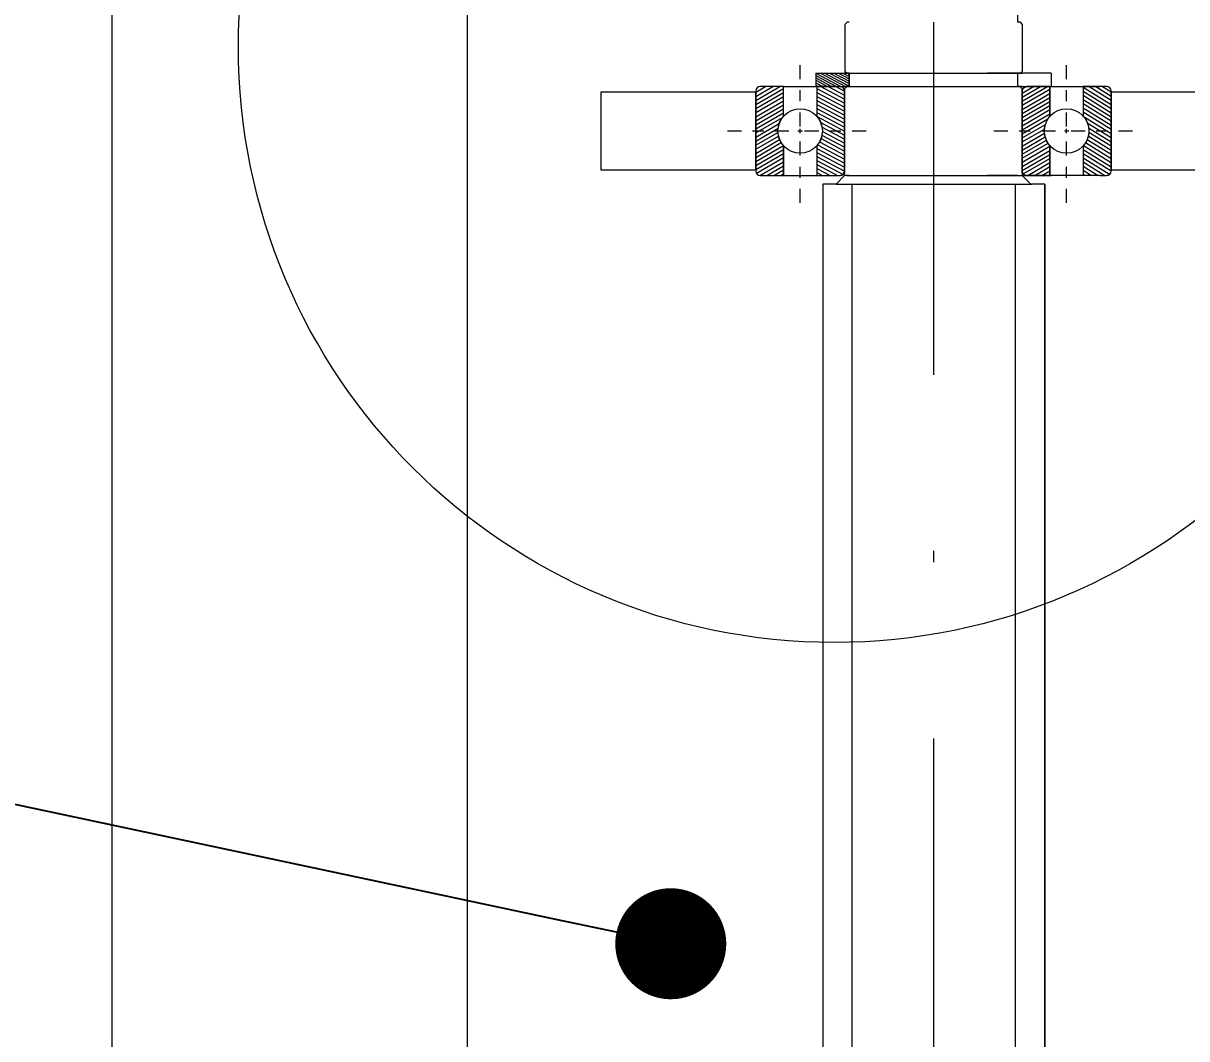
# Model space of a CAD drawing. Header units: millimetres. Extents: x 651 to 8859, y -354 to 894.
# Drawn here: x 2388.68 to 2399.15, y 191.01 to 200.15 of the extents above; entities that cross this region are included whole.
import ezdxf
from ezdxf import colors
from ezdxf.entities.mleader import LeaderData, LeaderLine
from ezdxf.math import Vec2, Vec3

# ---------------------------------------------------------------- set-up
doc = ezdxf.new("R2010")
doc.units = ezdxf.units.MM
doc.linetypes.add('DASHDOT2', pattern=[12.7, 6.35, -3.175, 0, -3.175])
doc.layers.get('0').update_dxf_attribs({"lineweight": 18})
for name, color, linetype, lineweight in [('cienka', 7, 'Continuous', 9), ('Kreskowanie (ISO)', 7, 'Continuous', 9), ('symetria', 7, 'DASHDOT2', 9), ('Widoczne (ISO)', 7, 'Continuous', 18), ('Widoczne wąskie (ISO)', 7, 'Continuous', 9)]:
    doc.layers.add(name, color=color, linetype=linetype, lineweight=lineweight)
doc.styles.get("Standard").update_dxf_attribs({"font": 'tahoma.ttf'})
pattern_1 = [(30.000022219255, (-21.20347308904365, 102.127453823203), (-0.01587501066304332, 0.02749630041384224), [])]

# ---------------------------------------------------------------- blocks, each defined once
blk = doc.blocks.new('*U295')
at = {"layer": 'Widoczne wąskie (ISO)', "color": 0, "linetype": 'DASHDOT2', "ltscale": 0.02, "transparency": 16777216}
for p, q in [((0, 0.03999999975840183), (0, 0.6394951746546553)), ((-0.6551860850172488, 0), (-0.03999999975840185, 0)), ((0.03999999975840183, 0), (0.627319255475868, 0)), ((0, -0.6484693434686619), (0, -0.03999999975840185))]:
    blk.add_line(p, q, dxfattribs=at)
at = {"layer": 'Widoczne wąskie (ISO)', "color": 0, "linetype": 'Continuous', "ltscale": 0.02, "transparency": 16777216}
for p, q in [((-0.01999999987920091, 0), (0.01999999987920091, 0)), ((0, -0.01999999987920091), (0, 0.01999999987920091))]:
    blk.add_line(p, q, dxfattribs=at)
blk = doc.blocks.new('*U296')
at = {"layer": 'Widoczne wąskie (ISO)', "color": 0, "linetype": 'DASHDOT2', "ltscale": 0.02, "transparency": 16777216}
for p, q in [((0, 0.03999999975840183), (0, 0.6394951746546553)), ((-0.6551860850172488, 0), (-0.03999999975840185, 0)), ((0.03999999975840183, 0), (0.627319255475868, 0)), ((0, -0.6484693434686619), (0, -0.03999999975840185))]:
    blk.add_line(p, q, dxfattribs=at)
at = {"layer": 'Widoczne wąskie (ISO)', "color": 0, "linetype": 'Continuous', "ltscale": 0.02, "transparency": 16777216}
for p, q in [((-0.01999999987920091, 0), (0.01999999987920091, 0)), ((0, -0.01999999987920091), (0, 0.01999999987920091))]:
    blk.add_line(p, q, dxfattribs=at)
blk = doc.blocks.new('_Dot')
at = {"color": 0, "linetype": 'ByBlock', "lineweight": -2}
blk.add_line((-0.5, 0), (-1, 0), dxfattribs=at)
at = {"color": 0, "linetype": 'ByBlock', "const_width": 0.5}
blk.add_lwpolyline([(-0.25, 0, 1), (0.25, 0, 1)], format="xyb", close=True, dxfattribs=at)

msp = doc.modelspace()

# ---------------------------------------------------------------- hatches: boundary and pattern name
at = {"layer": 'Kreskowanie (ISO)'}
h = msp.add_hatch(dxfattribs=at)
h.set_pattern_fill('ANSI31', color=256, scale=0.01, angle=-14.999977780745, style=0)
h.set_pattern_definition(pattern_1)
edge = h.paths.add_edge_path()
edge.add_line((2397.922649748219, 198.7806096671532), (2397.712649747817, 198.7806096671532))
edge.add_spline(control_points=[(2397.712649747817, 198.7806096671529), (2397.707713205832, 198.7806096671529), (2397.701903180573, 198.7817653530296), (2397.692781640375, 198.7855436186843), (2397.687856138797, 198.7888347336131), (2397.680874814178, 198.7958160582205), (2397.677583699246, 198.8007415597844), (2397.673805433592, 198.8098630999541), (2397.672649747716, 198.815673125188), (2397.672649747716, 198.820609667153)], knot_values=[0.05923850369879388, 0.05923850369879388, 0.05923850369879388, 0.05923850369879388, 0.06664331667607555, 0.06664331667607555, 0.07404812964487281, 0.07404812964487281, 0.08145294260223605, 0.08145294260223605, 0.08885775554962241, 0.08885775554962241, 0.08885775554962241, 0.08885775554962241], degree=3, periodic=0)
edge.add_line((2397.672649747716, 198.820609667153), (2397.672649747716, 199.0765885513749))
edge.add_line((2397.672649747716, 199.0765885513748), (2397.672649747716, 199.284630782931))
edge.add_line((2397.672649747716, 199.2846307829311), (2397.672649747716, 199.540609667153))
edge.add_spline(control_points=[(2397.672649747716, 199.5406096671529), (2397.672649747716, 199.5455462091179), (2397.673805433592, 199.5513562343518), (2397.677583699246, 199.5604777745214), (2397.680874814178, 199.5654032760855), (2397.687856138797, 199.5723846006928), (2397.692781640375, 199.5756757156217), (2397.701903180573, 199.5794539812763), (2397.707713205832, 199.580609667153), (2397.712649747817, 199.580609667153)], knot_values=[0.02961925184795533, 0.02961925184795533, 0.02961925184795533, 0.02961925184795533, 0.03702406479535462, 0.03702406479535462, 0.04442887775271594, 0.04442887775271594, 0.0518336907215092, 0.0518336907215092, 0.05923850369879397, 0.05923850369879397, 0.05923850369879397, 0.05923850369879397], degree=3, periodic=0)
edge.add_line((2397.712649747817, 199.580609667153), (2397.922649748219, 199.580609667153))
edge.add_line((2397.922649748219, 199.580609667153), (2397.922649748219, 199.3128972327063))
edge.add_spline(control_points=[(2397.922649748219, 199.3128972327061), (2397.908343238556, 199.2966751755754), (2397.895761867523, 199.2761897326212), (2397.878428177517, 199.2343425031658), (2397.872649748139, 199.2052923769859), (2397.872649748139, 199.180609667153)], knot_values=[0.2961925183160029, 0.2961925183160029, 0.2961925183160029, 0.2961925183160029, 0.3271111257260674, 0.3271111257260674, 0.3641351904753747, 0.3641351904753747, 0.3641351904753747, 0.3641351904753747], degree=3, periodic=0)
edge.add_spline(control_points=[(2397.872649748139, 199.180609667153), (2397.872649748139, 199.1559269573202), (2397.878428177517, 199.1268768311402), (2397.895761867523, 199.0850296016848), (2397.908343238556, 199.0645441587306), (2397.922649748219, 199.0483221015998)], knot_values=[0.2282498461566431, 0.2282498461566431, 0.2282498461566431, 0.2282498461566431, 0.2652739109059363, 0.2652739109059363, 0.2961925183160029, 0.2961925183160029, 0.2961925183160029, 0.2961925183160029], degree=3, periodic=0)
edge.add_line((2397.922649748219, 199.0483221015998), (2397.922649748219, 198.7806096671532))
h = msp.add_hatch(dxfattribs=at)
h.set_pattern_fill('ANSI31', color=256, scale=25.4, angle=75.00017538262, style=0)
h.set_pattern_definition([(120.00017538262, (1761.615354737864, -521.099567080486), (-2.749625797658592, -1.587508416623469), [])])
h.paths.add_polyline_path([(2402.276096120086, 198.8306096671498), (2402.276096120086, 198.9306096671499), (2402.276096120086, 199.4306096671498), (2402.276096120086, 199.5306096671499), (2402.275496119967, 199.5306096671499), (2398.476096119029, 199.5306096671496), (2398.476096119029, 198.8306096671496), (2402.275496119967, 198.83060966715)])
at = {"layer": 'Widoczne wąskie (ISO)'}
h = msp.add_hatch(dxfattribs=at)
h.set_pattern_fill('ANSI31', color=256, scale=0.006, angle=287)
h.set_pattern_definition([(332.0000000000001, (4814.948772590817, 283.5737655111021), (0.008943433271071223, 0.01682015164396256), [])])
h.paths.add_polyline_path([(2395.812649751944, 199.5806096671529), (2396.112649751944, 199.5806096671529), (2396.112649751944, 199.7006096671529), (2395.812649751944, 199.7006096671529)])
h = msp.add_hatch(dxfattribs=at)
h.set_pattern_fill('ANSI31', color=256, scale=0.01, angle=-14.999977780745)
h.set_pattern_definition(pattern_1)
h.paths.add_polyline_path([(2395.522649751083, 199.580609667153), (2395.312647554885, 199.5806096670767, 0.4172860150089338), (2395.272649750887, 199.5401905306348), (2395.272649750887, 198.8201905436761, 0.4111478645079038), (2395.31264755502, 198.7806096672292), (2395.522649751083, 198.780609667153), (2395.522649751083, 199.0483221020056, -0.1826758143587529), (2395.472649751038, 199.180609667153, -0.1826758143587529), (2395.522649751083, 199.3128972323004)])
h = msp.add_hatch(dxfattribs=at)
h.set_pattern_fill('ANSI31', color=256, scale=0.01, angle=107)
h.set_pattern_definition([(152, (-21.20347308904365, 102.127453823203), (-0.01490572211845204, -0.02803358607327093), [])])
edge = h.paths.add_edge_path()
edge.add_arc((2396.03264974983, 199.5406212683137), 0.03999999999895606, 359.9999998391504, 448.6200325730462)
edge.add_line((2396.033613055698, 199.580609667153), (2395.82264974983, 199.580609667153))
edge.add_line((2395.82264974983, 199.580609667153), (2395.82264974983, 199.3128972308798))
edge.add_arc((2395.672649749831, 199.1806096671533), 0.1999999987911227, -8.952838470577262e-11, 41.40962171693781, ccw=False)
edge.add_arc((2395.672649749831, 199.1806096671527), 0.1999999987910996, -41.40962171702341, 0, ccw=False)
edge.add_line((2395.82264974983, 199.0483221034262), (2395.82264974983, 198.780609667153))
edge.add_line((2395.82264974983, 198.7806096671529), (2396.07264974983, 198.780609667153))
edge.add_line((2396.07264974983, 198.780609667153), (2396.07264974983, 198.8206096671533))
edge.add_line((2396.07264974983, 198.8206096671533), (2396.072649749829, 199.5406212682015))
h = msp.add_hatch(dxfattribs=at)
h.set_pattern_fill('ANSI31', color=256, scale=0.01, angle=103)
h.set_pattern_definition([(148, (-21.20347308904365, 102.127453823203), (-0.01682493663940426, -0.02692552705296652), [])])
h.paths.add_polyline_path([(2398.472649748773, 199.5406096672117, 0.4142135619431797), (2398.432649748773, 199.580609667153), (2398.222649748577, 199.580609667153), (2398.222649748577, 199.3128972323004, -0.1826758143587529), (2398.272649748622, 199.180609667153, -0.1826758143587529), (2398.222649748577, 199.0483221020056), (2398.222649748577, 198.7806096671531), (2398.370459394081, 198.7806096671531), (2398.43264974983, 198.780609667153, 0.414213562803278), (2398.47264974983, 198.8206096672116)])

# ---------------------------------------------------------------- linework, layer by layer
at = {"layer": 'symetria', "ltscale": 0.5}
msp.add_line((2396.872611412587, 200.1606096671496), (2396.876096120086, 74.72393448397102), dxfattribs=at)
at = {"layer": 'Widoczne (ISO)'}
for p, q in [((2389.475496119883, 157.0806096671475), (2389.47549611988, 205.0806096671467)), ((2392.675496119833, 157.0806096671478), (2392.675496119829, 205.0806096671468)), ((2396.076096122199, 200.1406096692635), (2396.076096122199, 199.7206096650393)), ((2397.676096117972, 199.7206096650393), (2397.676096117972, 200.1406096692635)), ((2395.812649751944, 199.7006096671525), (2397.35952398308, 199.7006096671527)), ((2395.812649751944, 199.7006096671525), (2395.812649751944, 199.5806096671528)), ((2396.112649751944, 199.7006096671526), (2396.072649754058, 199.7006096671526)), ((2396.076096122199, 199.7006096661526), (2397.362970352293, 199.7006096667205)), ((2396.112649751944, 199.7006096671526), (2397.63264974983, 199.7006096671529)), ((2397.93264974983, 199.7006096671527), (2397.35952398308, 199.7006096671527)), ((2397.676096117972, 199.7006096666315), (2397.362970352293, 199.7006096667205)), ((2397.93264974983, 199.7006096671527), (2397.93264974983, 199.5806096671528)), ((2395.272649751943, 199.5306096671494), (2393.87609612065, 199.5306096671491)), ((2393.87609612065, 199.5306096671491), (2393.87609612065, 198.8306096671492)), ((2393.876096120086, 199.5306096671491), (2393.876096120086, 198.8306096671492)), ((2395.272649751943, 199.5406096671529), (2395.272649751943, 198.8206096671529)), ((2395.272649750887, 199.5406096671529), (2395.272649750887, 199.5306096671529)), ((2395.272649751943, 198.8306096671529), (2395.272649751943, 199.5306096671529)), ((2395.52264975214, 199.5806096671529), (2395.312649751972, 199.5806096671529)), ((2395.522649751083, 199.580609667153), (2395.312649750914, 199.580609667153)), ((2395.52264975214, 199.5806096671529), (2395.688338206871, 199.5806096671528)), ((2395.522649751083, 199.3128972327061), (2395.522649751083, 199.580609667153)), ((2395.522649751083, 199.580609667153), (2395.822649751441, 199.5806096671528)), ((2395.688338206871, 199.5806096671528), (2396.0326497529, 199.5806096671529)), ((2395.82264974983, 199.580609667153), (2395.82264974983, 199.3128972327061)), ((2396.032649751843, 199.580609667153), (2395.822649751441, 199.580609667153)), ((2395.822649751441, 199.580609667153), (2395.822649751441, 199.3128972327061)), ((2396.032649751843, 199.580609667153), (2396.072649751944, 199.5806096671529)), ((2396.0326497529, 199.5806096671529), (2397.712649748873, 199.5806096671529)), ((2396.07264974983, 199.5406096671534), (2396.07264974983, 199.5606096650389)), ((2396.072649753001, 199.5806096671529), (2397.672649748773, 199.580609667153)), ((2396.072649751944, 199.5806096671529), (2397.67264974983, 199.5806096671529)), ((2396.072649751944, 199.560609667153), (2396.072649751944, 198.8006096660965)), ((2396.072649751944, 198.820609667153), (2396.072649751944, 199.540609667153)), ((2396.076096120086, 199.5406096671495), (2396.076096120086, 199.5406212317987)), ((2396.112649751944, 199.5806096671529), (2397.63264974983, 199.5806096671529)), ((2397.672649747716, 199.5806096671529), (2397.712649747817, 199.580609667153)), ((2397.672649747716, 198.8006096639824), (2397.672649747716, 199.5606096713807)), ((2397.67264974983, 199.5406096671534), (2397.67264974983, 199.560609669267)), ((2397.672649747716, 199.540609667153), (2397.672649747716, 198.820609667153)), ((2397.676096120085, 199.5406096671496), (2397.676096120085, 199.5406212330281)), ((2397.922649748219, 199.580609667153), (2397.712649747817, 199.580609667153)), ((2397.712649748873, 199.5806096671529), (2398.371147851122, 199.580609667153)), ((2397.922649748219, 199.5806096671528), (2398.222649748577, 199.580609667153)), ((2397.922649748219, 199.3128972327061), (2397.922649748219, 199.580609667153)), ((2397.92264974983, 199.580609667153), (2397.92264974983, 199.3128972327061)), ((2398.432649748746, 199.580609667153), (2398.222649748577, 199.580609667153)), ((2398.222649748577, 199.580609667153), (2398.222649748577, 199.3128972327061)), ((2398.432649749803, 199.5806096671529), (2398.371147851122, 199.5806096671529)), ((2398.47264974983, 198.8206096671529), (2398.47264974983, 199.5406096671529)), ((2398.472649748773, 199.540609667153), (2398.47264974983, 198.820609667153)), ((2398.47264974983, 199.5306096671529), (2398.47264974983, 198.8306096671529)), ((2398.472649750887, 199.5406096671529), (2398.472649750887, 199.5306096671529)), ((2398.476096119029, 199.5306096671496), (2398.472649750887, 199.5306096671529)), ((2402.276096120086, 199.5306096671499), (2398.476096119029, 199.5306096671496)), ((2395.522649751083, 198.780609667153), (2395.522649751083, 199.0483221015998)), ((2395.522649751083, 199.0483221015998), (2395.522649751083, 198.780609667153)), ((2395.82264974983, 199.0483221015998), (2395.82264974983, 198.780609667153)), ((2395.822649751441, 199.0483221015998), (2395.822649751441, 198.780609667153)), ((2397.922649748219, 198.780609667153), (2397.922649748219, 199.0483221015998)), ((2397.92264974983, 199.0483221015998), (2397.92264974983, 198.780609667153)), ((2398.222649748577, 199.0483221015998), (2398.222649748577, 198.780609667153)), ((2393.87609612065, 198.8306096671492), (2395.272649751943, 198.8306096671493)), ((2395.272649750887, 198.8306096671529), (2395.272649750887, 198.8206096671529)), ((2396.07264974983, 198.8006096682106), (2396.07264974983, 198.8206096671533)), ((2396.07264974983, 198.7806096671532), (2396.07264974983, 198.8006096682106)), ((2396.076096120086, 198.8205980986095), (2396.076096120086, 198.8206096671494)), ((2397.67264974983, 198.8006096660961), (2397.67264974983, 198.8206096671533)), ((2397.672649747716, 198.8006096639824), (2397.67264974983, 198.7806096650395)), ((2397.676096120085, 198.8205981025002), (2397.676096120085, 198.8206096671495)), ((2398.472649750887, 198.8306096671529), (2398.472649750887, 198.8206096671529)), ((2398.476096119029, 198.8306096671495), (2398.472649750887, 198.8306096671529)), ((2398.476096119029, 198.8306096671495), (2402.276096120086, 198.8306096671498)), ((2395.312649751972, 198.7806096671529), (2395.52264975214, 198.7806096671529)), ((2395.312649750914, 198.780609667153), (2395.522649751083, 198.780609667153)), ((2395.52264975214, 198.7806096671529), (2395.688338206871, 198.7806096671528)), ((2395.522649751083, 198.780609667153), (2395.68764974983, 198.7806096671529)), ((2395.68764974983, 198.7806096671529), (2396.032649752904, 198.780609667153)), ((2395.688338206871, 198.7806096671528), (2396.032649752904, 198.7806096671528)), ((2395.996096122008, 198.7006096671533), (2395.876096121777, 198.7006096671533)), ((2395.876096121777, 198.7006096671533), (2395.876096121777, 105.1006096671531)), ((2395.876096120086, 198.7006096671533), (2395.876096120086, 146.1666123492273)), ((2396.07264974983, 198.7806096671532), (2395.996096120086, 198.7006096671533)), ((2395.996096120086, 198.7006096671533), (2397.756096120086, 198.7006096671533)), ((2396.092649750888, 198.7806096671528), (2396.07264974983, 198.780609667153)), ((2396.092649750888, 198.7806096671528), (2397.360212439064, 198.7806096671531)), ((2396.092649750888, 198.780609667153), (2397.359523982023, 198.7806096671532)), ((2396.112649750887, 198.7806096671531), (2396.092649750888, 198.7806096671531)), ((2396.112649750887, 198.7806096671531), (2397.632649748773, 198.7806096671534)), ((2397.63265109213, 198.7806096671532), (2397.359523982023, 198.7806096671532)), ((2397.632651922198, 198.780609667153), (2397.360212439064, 198.7806096671531)), ((2397.652649750887, 198.7806096671534), (2397.676096117971, 198.7806096671531)), ((2397.67264974983, 198.7806096650395), (2397.749203379363, 198.7006096648373)), ((2398.371147851122, 198.780609667153), (2397.676096117972, 198.780609667153)), ((2398.370459394081, 198.7806096671531), (2397.676096117971, 198.7806096671531)), ((2397.876096118394, 198.7006096671533), (2397.756096118164, 198.7006096671533)), ((2397.876096118394, 105.1006096671531), (2397.876096118394, 198.7006096671533)), ((2397.876096120086, 198.7006096671533), (2397.876096120086, 146.1666123492273)), ((2398.370459394081, 198.780609667153), (2398.432649748746, 198.780609667153)), ((2398.371147851122, 198.7806096671529), (2398.432649749803, 198.7806096671529))]:
    msp.add_line(p, q, dxfattribs=at)
for points in [[(2397.63264974983, 199.7006096671529), (2397.656096120085, 199.7006096671529), (2397.676096120085, 199.7206096671529), (2397.676096120085, 200.1406096671498), (2397.656096120085, 200.1606096671498), (2397.632608077856, 200.1606096671498), (2397.632608077856, 200.2806096671498)], [(2396.11260807997, 200.1606096671498), (2396.096096120086, 200.1606096671498), (2396.076096120086, 200.1406096671498), (2396.076096120086, 199.7206096671529), (2396.096096120086, 199.7006096671529), (2396.112649751944, 199.7006096671529), (2396.112649751944, 199.5806096671529), (2396.072649751944, 199.5806096671529)], [(2396.072649751944, 199.560609667153), (2396.092649751944, 199.580609667153), (2396.112649751944, 199.580609667153), (2396.112649751944, 199.700609667153)], [(2396.076096120086, 199.7178517539382), (2396.076096122199, 199.7178517518245)], [(2396.092649751944, 199.7006096671529), (2396.112649751944, 199.7006096671529), (2396.112649751944, 199.5806096671529)], [(2396.093338206871, 199.7006096671529), (2396.112649751944, 199.7006096671529), (2396.112649751944, 199.5806096671529)], [(2397.67264974983, 199.5806096671529), (2397.63264974983, 199.5806096671529), (2397.63264974983, 199.7006096671529), (2397.67264974983, 199.7006096608106)], [(2397.63264974983, 199.7006096671529), (2397.652649751944, 199.7006096671529)], [(2397.63264974983, 199.5806096671529), (2397.652649751944, 199.5806096671529), (2397.672649751944, 199.5606096671529)], [(2397.672649747716, 198.8006096639824), (2397.672649750887, 198.8006096671533)], [(2395.812649750887, 198.7806096671528), (2395.812649750887, 198.7806096671534), (2396.032649752901, 198.7806096671534)], [(2396.112649750887, 198.7806096671528), (2396.112649750887, 198.7806096671534), (2396.092649750887, 198.7806096671534)], [(2396.092649750887, 198.7806096671534), (2396.112649750887, 198.7806096671534)], [(2396.092649750887, 198.7806096671534), (2396.112649750887, 198.7806096671534)], [(2397.632649748773, 198.780609667153), (2397.632649748773, 198.7806096671534), (2397.632651973061, 198.780609667153)], [(2397.632649748773, 198.7806096671534), (2397.652649750887, 198.7806096671534)], [(2397.676096117972, 198.7806096671534), (2397.932649748773, 198.7806096671534)]]:
    msp.add_lwpolyline(points, dxfattribs=at)
msp.add_lwpolyline([(2397.632649748773, 198.780609667153), (2397.632649748773, 198.780609667153)], close=True, dxfattribs=at)
for centre, radius in [((2395.67264974983, 199.180609667153), 0.1999999915441412), ((2395.67264974983, 199.180609667153), 0.1999999987920091), ((2398.07264974983, 199.180609667153), 0.1999999915441412), ((2398.07264974983, 199.180609667153), 0.1999999987920091)]:
    msp.add_circle(centre, radius, dxfattribs=at)
for centre, radius, start, end in [((2395.312649750887, 199.5406096671529), 0.03999999999999999, 90, 180), ((2396.03264974983, 199.5406212683127), 0.04000000000000001, 0, 90), ((2397.712649751944, 199.5406212683127), 0.04000000000000001, 90, 180), ((2398.432649750886, 199.5406096671529), 0.04000000000000001, 0, 90), ((2398.436096120085, 199.5406096671496), 0.04000000000000001, 89.99685504407854, 90), ((2395.312649750887, 198.8206096671529), 0.04000000000000001, 180, 270), ((2396.032649751944, 198.820609667153), 0.04000000000000001, 270, 0), ((2398.43264974983, 198.820609667153), 0.04000000000000001, 270, 0), ((2398.432649750886, 198.8206096671529), 0.03999999999999999, 270, 0)]:
    msp.add_arc(centre, radius, start, end, dxfattribs=at)
for points in [[(2395.312649751972, 199.5806096671529), (2395.312649020565, 199.5806096671529), (2395.312648289139, 199.5806096671275), (2395.312647557694, 199.5806096670767)], [(2395.31609612117, 199.5806096671494), (2395.316095389644, 199.5806096671494), (2395.3160946581, 199.5806096671241), (2395.316093926536, 199.5806096670733)], [(2396.03610423492, 199.5806096661094), (2396.036101530385, 199.5806096668028), (2396.036098826111, 199.5806096671495), (2396.036096122099, 199.5806096671495)], [(2396.076096122199, 199.5406096671495), (2396.076096122199, 199.5406135334871), (2396.076096121491, 199.5406174003606), (2396.076096120073, 199.5406212677688)], [(2397.676096120098, 199.540621267769), (2397.676096118681, 199.5406174003608), (2397.676096117972, 199.5406135334873), (2397.676096117972, 199.5406096671496)], [(2397.716096118073, 199.5806096671495), (2397.71609405754, 199.5806096671495), (2397.716091996856, 199.5806096669482), (2397.71608993602, 199.5806096665455)], [(2398.432651944345, 199.5806096670767), (2398.432651212812, 199.5806096671275), (2398.432650481298, 199.5806096671529), (2398.432649749803, 199.5806096671529)], [(2395.526008546183, 199.3127978541085), (2395.526037730699, 199.3128309980333), (2395.526066922426, 199.3128641242475), (2395.526096121339, 199.3128972327027)], [(2397.925996888834, 199.3127846171029), (2397.92602995613, 199.312822178391), (2397.926063032689, 199.3128597169479), (2397.926096118475, 199.3128972327028)], [(2398.226096118833, 199.3128972327028), (2398.226125316677, 199.3128641254594), (2398.226154507336, 199.3128310004583), (2398.226183690784, 199.3127978577478)], [(2398.276096118878, 199.1806096671496), (2398.276096118878, 199.1805747301603), (2398.276096107302, 199.1805397844211), (2398.276096084154, 199.1805048299619)], [(2395.526096121339, 199.0483221015962), (2395.526066930368, 199.0483552010463), (2395.526037746578, 199.0483883182459), (2395.526008569997, 199.0484214531464)], [(2397.926096118475, 199.0483221015964), (2397.926063033001, 199.0483596169976), (2397.926029956754, 199.0483971552002), (2397.92599688977, 199.0484347161337)], [(2396.076096120074, 198.820598065116), (2396.076096121491, 198.8206019329957), (2396.0760961222, 198.8206058003405), (2396.0760961222, 198.8206096671494)], [(2397.676096117972, 198.8206096671495), (2397.676096117972, 198.8206058008119), (2397.676096118681, 198.8206019339384), (2397.676096120098, 198.8205980665301)], [(2398.472649749753, 198.8206074446066), (2398.472649749805, 198.820608185475), (2398.47264974983, 198.8206089263238), (2398.47264974983, 198.8206096671529)], [(2395.312647553639, 198.7806096672293), (2395.312648286436, 198.7806096671784), (2395.312649019213, 198.7806096671529), (2395.312649751972, 198.7806096671529)], [(2395.316093921778, 198.7806096672259), (2395.316094654928, 198.7806096671749), (2395.316095388058, 198.7806096671494), (2395.31609612117, 198.7806096671494)], [(2398.436096119001, 198.7806096671497), (2398.436096849173, 198.7806096671497), (2398.436097579364, 198.780609667175), (2398.436098309574, 198.7806096672255)]]:
    msp.add_open_spline(points, degree=3, dxfattribs=at)
for points, knots in [([(2395.522649751083, 199.0483221015998), (2395.508343241431, 199.0645441587281), (2395.49576187041, 199.0850296016759), (2395.478428180414, 199.1268768311295), (2395.472649751038, 199.1559269573156), (2395.472649751038, 199.180609667153), (2395.472649751038, 199.2052923769903), (2395.478428180414, 199.2343425031764), (2395.49576187041, 199.2761897326301), (2395.508343241431, 199.296675175578), (2395.522649751083, 199.3128972327061)], [-0.06794267215168509, -0.06794267215168509, -0.06794267215168509, -0.06794267215168509, -0.03702406475603981, -0.03702406475603981, 0, 0, 0, 0.03702406475603933, 0.03702406475603933, 0.06794267215169655, 0.06794267215169655, 0.06794267215169655, 0.06794267215169655]), ([(2395.822649751441, 199.3128972327061), (2395.836956261103, 199.2966751755754), (2395.849537632137, 199.2761897326212), (2395.866871322142, 199.2343425031658), (2395.872649751521, 199.2052923769859), (2395.872649751521, 199.1559269573202), (2395.866871322142, 199.1268768311402), (2395.849537632137, 199.0850296016848), (2395.836956261103, 199.0645441587306), (2395.822649751441, 199.0483221015998)], [0.2282498461566449, 0.2282498461566449, 0.2282498461566449, 0.2282498461566449, 0.2591684535667094, 0.2591684535667094, 0.2961925183160167, 0.2961925183160167, 0.3332165830653099, 0.3332165830653099, 0.3641351904753767, 0.3641351904753767, 0.3641351904753767, 0.3641351904753767]), ([(2397.922649748219, 199.0483221015998), (2397.908343238556, 199.0645441587306), (2397.895761867523, 199.0850296016848), (2397.878428177517, 199.1268768311402), (2397.872649748139, 199.1559269573202), (2397.872649748139, 199.2052923769859), (2397.878428177517, 199.2343425031658), (2397.895761867523, 199.2761897326212), (2397.908343238556, 199.2966751755754), (2397.922649748219, 199.3128972327061)], [0.2282498461566431, 0.2282498461566431, 0.2282498461566431, 0.2282498461566431, 0.2591684535667098, 0.2591684535667098, 0.296192518316003, 0.296192518316003, 0.3332165830653103, 0.3332165830653103, 0.3641351904753748, 0.3641351904753748, 0.3641351904753748, 0.3641351904753748]), ([(2398.222649748577, 199.3128972327061), (2398.236956258229, 199.296675175578), (2398.24953762925, 199.2761897326301), (2398.266871319246, 199.2343425031764), (2398.272649748622, 199.2052923769903), (2398.272649748622, 199.180609667153), (2398.272649748622, 199.1559269573156), (2398.266871319246, 199.1268768311295), (2398.24953762925, 199.0850296016759), (2398.236956258229, 199.0645441587281), (2398.222649748577, 199.0483221015998)], [-0.06794267215169635, -0.06794267215169635, -0.06794267215169635, -0.06794267215169635, -0.03702406475603937, -0.03702406475603937, 0, 0, 0, 0.03702406475603975, 0.03702406475603975, 0.06794267215168528, 0.06794267215168528, 0.06794267215168528, 0.06794267215168528]), ([(2395.476096156022, 199.1805048256523), (2395.476096132872, 199.1805397815487), (2395.476096121294, 199.1805747287245), (2395.476096121294, 199.1806096671495), (2395.476096121294, 199.1806446050564), (2395.476096132872, 199.1806795517137), (2395.476096156021, 199.1807145070915)], [-5.240763752714438e-05, -5.240763752714438e-05, -5.240763752714438e-05, -5.240763752714438e-05, 0, 0, 0, 5.240686029773633e-05, 5.240686029773633e-05, 5.240686029773633e-05, 5.240686029773633e-05]), ([(2395.87609607314, 199.1807337474069), (2395.876096105561, 199.1806923750985), (2395.876096121777, 199.180651014996), (2395.876096121777, 199.1805683200238), (2395.876096105562, 199.1805269606427), (2395.876096073142, 199.180485589056)], [0.2961304965461625, 0.2961304965461625, 0.2961304965461625, 0.2961304965461625, 0.2961925183160168, 0.2961925183160168, 0.2962545390044766, 0.2962545390044766, 0.2962545390044766, 0.2962545390044766]), ([(2397.876096167036, 199.1804855793989), (2397.876096134612, 199.1805269542066), (2397.876096118394, 199.1805683168068), (2397.876096118394, 199.1806510171073), (2397.876096134612, 199.180692379322), (2397.876096167035, 199.180733753744)], [0.2961304928017232, 0.2961304928017232, 0.2961304928017232, 0.2961304928017232, 0.296192518316003, 0.296192518316003, 0.2962545432524318, 0.2962545432524318, 0.2962545432524318, 0.2962545432524318]), ([(2396.0326497529, 198.7806096671529), (2396.037586294885, 198.7806096671529), (2396.043396320143, 198.7817653530295), (2396.052517860342, 198.7855436186842), (2396.05744336192, 198.7888347336131), (2396.060937528925, 198.7923289006121), (2396.060941033417, 198.7923324067512), (2396.060944537706, 198.7923359143348)], [0.02961925184795802, 0.02961925184795802, 0.02961925184795802, 0.02961925184795802, 0.03702406482523969, 0.03702406482523969, 0.04442887779403699, 0.04442887779403699, 0.04443631236991206, 0.04443631236991206, 0.04443631236991206, 0.04443631236991206]), ([(2396.032649751843, 198.780609667153), (2396.037586293828, 198.780609667153), (2396.043396319086, 198.7817653530296), (2396.052517859285, 198.7855436186843), (2396.057443360863, 198.7888347336132), (2396.060934288198, 198.7923256609426), (2396.06093455322, 198.792325925974), (2396.060934818241, 198.7923261910137)], [0.02961925184795801, 0.02961925184795801, 0.02961925184795801, 0.02961925184795801, 0.03702406482523968, 0.03702406482523968, 0.04442887779403694, 0.04442887779403694, 0.04442943999300961, 0.04442943999300961, 0.04442943999300961, 0.04442943999300961]), ([(2396.069598365013, 198.8052864823634), (2396.069600556655, 198.8052917653536), (2396.069602746417, 198.8052970478576), (2396.071494067125, 198.809863099954), (2396.072649753001, 198.8156731251879), (2396.072649753001, 198.8206096671529)], [0.0518251149341362, 0.0518251149341362, 0.0518251149341362, 0.0518251149341362, 0.05183369075140021, 0.05183369075140021, 0.05923850369878657, 0.05923850369878657, 0.05923850369878657, 0.05923850369878657]), ([(2396.06960421807, 198.8053006034392), (2396.069604456483, 198.8053011789227), (2396.069604694874, 198.8053017544005), (2396.071494066068, 198.8098630999541), (2396.072649751944, 198.815673125188), (2396.072649751944, 198.820609667153)], [0.05183275642194342, 0.05183275642194342, 0.05183275642194342, 0.05183275642194342, 0.05183369075140018, 0.05183369075140018, 0.05923850369878654, 0.05923850369878654, 0.05923850369878654, 0.05923850369878654]), ([(2397.672649748773, 198.8206096671529), (2397.672649748773, 198.8156731251879), (2397.673805434649, 198.809863099954), (2397.677583700302, 198.8007415597844), (2397.680874815235, 198.7958160582204), (2397.687856139853, 198.7888347336131), (2397.692781641432, 198.7855436186842), (2397.701903181631, 198.7817653530295), (2397.707713206889, 198.7806096671529), (2397.712649748873, 198.7806096671529)], [0.05923850369879393, 0.05923850369879393, 0.05923850369879393, 0.05923850369879393, 0.06664331664618028, 0.06664331664618028, 0.0740481296035435, 0.0740481296035435, 0.0814529425723408, 0.0814529425723408, 0.08885775554962247, 0.08885775554962247, 0.08885775554962247, 0.08885775554962247]), ([(2397.672649747716, 198.820609667153), (2397.672649747716, 198.815673125188), (2397.673805433592, 198.8098630999541), (2397.677583699246, 198.8007415597845), (2397.680874814178, 198.7958160582205), (2397.687856138797, 198.7888347336132), (2397.692781640375, 198.7855436186843), (2397.701903180573, 198.7817653530296), (2397.707713205832, 198.780609667153), (2397.712649747817, 198.780609667153)], [0.05923850369879388, 0.05923850369879388, 0.05923850369879388, 0.05923850369879388, 0.06664331664618024, 0.06664331664618024, 0.07404812960354348, 0.07404812960354348, 0.08145294257234074, 0.08145294257234074, 0.08885775554962241, 0.08885775554962241, 0.08885775554962241, 0.08885775554962241]), ([(2398.432649749803, 198.7806096671529), (2398.437586291777, 198.7806096671529), (2398.443396317021, 198.7817653530282), (2398.452517857201, 198.785543618679), (2398.457443358769, 198.7888347336061), (2398.464424683376, 198.7958160582108), (2398.467715798304, 198.8007415597752), (2398.469605199081, 198.8053029767535), (2398.469605467018, 198.8053036236701), (2398.46960573494, 198.8053042706118)], [-0.02961925182391047, -0.02961925182391047, -0.02961925182391047, -0.02961925182391047, -0.02221443886372648, -0.02221443886372648, -0.0148096259062464, -0.0148096259062464, -0.007404812951867235, -0.007404812951867235, -0.007403762666473937, -0.007403762666473937, -0.007403762666473937, -0.007403762666473937])]:
    msp.add_open_spline(points, degree=3, knots=knots, dxfattribs=at)
at = {"layer": 'Widoczne wąskie (ISO)'}
for p, q in [((2396.138996120086, 198.7006096671533), (2396.138996120086, 105.1006096671532)), ((2396.13899612238, 198.7006096671533), (2396.13899612238, 105.1006096671533)), ((2397.613196120086, 105.1006096671533), (2397.613196120086, 198.7006096671533)), ((2397.613196117792, 105.1006096671533), (2397.613196117792, 198.7006096671533))]:
    msp.add_line(p, q, dxfattribs=at)
msp.add_circle((2395.978160335862, 199.9392202188716), 5.364825490321561, dxfattribs=at)

# ---------------------------------------------------------------- block references
at = {"layer": 'Widoczne wąskie (ISO)', "linetype": 'DASHDOT2', "ltscale": 0.02}
for name, p in [('*U295', (2395.67264974983, 199.180609667153)), ('*U296', (2398.07264974983, 199.180609667153))]:
    msp.add_blockref(name, p, dxfattribs=at)

# ---------------------------------------------------------------- leaders
at = {"layer": 'cienka'}
ml = msp.add_multileader_mtext('Standard', dxfattribs=at)
ml.set_content('22', color=256)
ml.set_leader_properties()
ml.set_arrow_properties(name='DOT')
ml.build(insert=Vec2(0, 0))
ml.multileader.update_dxf_attribs({"has_dogleg": 0, "text_left_attachment_type": 5, "text_right_attachment_type": 6, "text_top_attachment_type": 10, "dogleg_length": 0, "arrow_head_size": 1})
ctx = ml.context
ctx.base_point, ctx.char_height, ctx.arrow_head_size, ctx.landing_gap_size, ctx.plane_origin = Vec3(2361.566791442136, 197.3002700616582), 5, 1, 0, Vec3(2435.080993206644, 269.6554671752623)
ctx.left_attachment, ctx.right_attachment, ctx.bottom_attachment, ctx.text_align_type = 5, 6, 10, 2
notes = []
notes.append((ctx, [(0, (1, 1, 0), (2368.406952624137, 197.404366770859), (-1, 0), 0, [(0, [(2394.507327526699, 191.8610242075138)], 0, [])])]))
ctx.mtext.insert, ctx.mtext.alignment, ctx.mtext.flow_direction = Vec3(2368.406952624137, 203.404366770859), 3, 5
for ctx, leaders in notes:
    for number, flags, end, landing, length, lines in leaders:
        leader = LeaderData()
        leader.index, (leader.has_last_leader_line, leader.has_dogleg_vector, leader.attachment_direction) = number, flags
        leader.last_leader_point, leader.dogleg_vector, leader.dogleg_length = Vec3(end), Vec3(landing), length
        for number, points, colour, breaks in lines:
            line = LeaderLine()
            line.index, line.vertices, line.color, line.breaks = number, Vec3.list(points), colors.encode_raw_color(colour), breaks
            leader.lines.append(line)
        ctx.leaders.append(leader)

doc.saveas('drawing.dxf')
